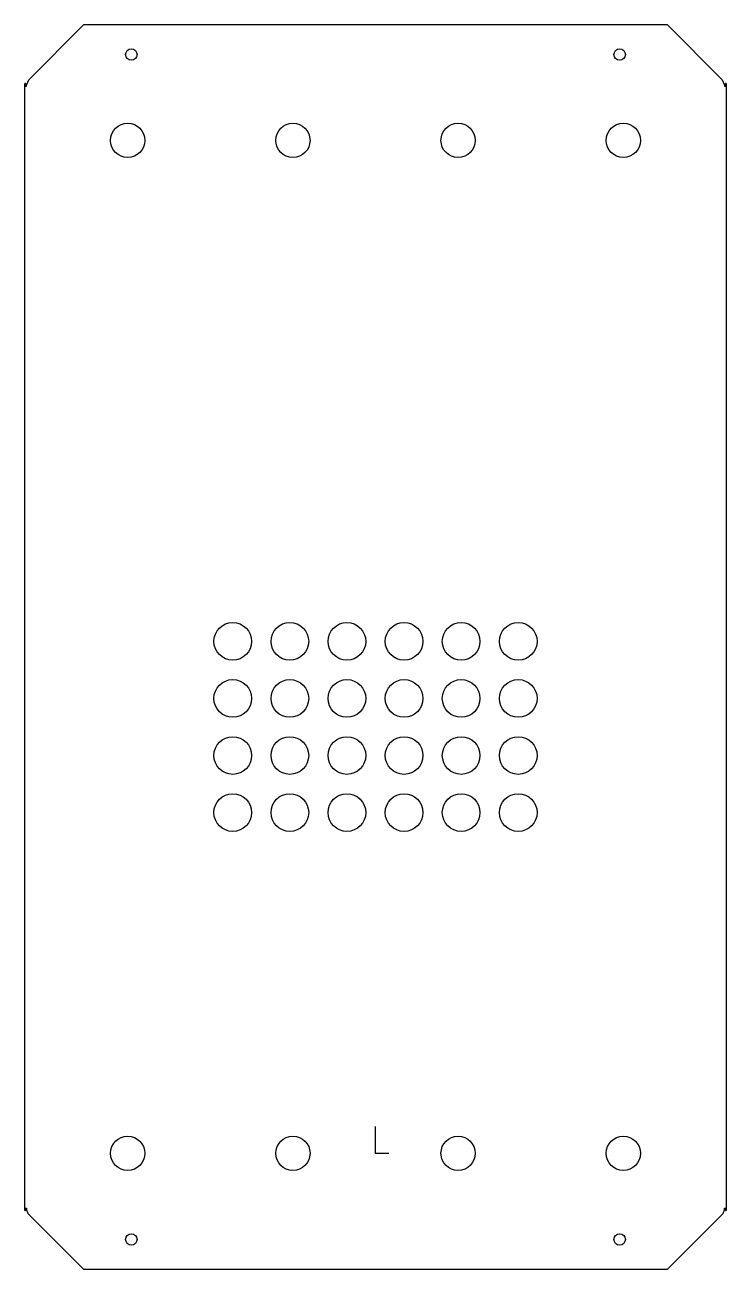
# Model space of a CAD drawing. Header units: millimetres. Extents: x -154 to 154, y -51 to 494.
import ezdxf

# ---------------------------------------------------------------- set-up
doc = ezdxf.new("R2010")
doc.units = ezdxf.units.MM
doc.header["$PDSIZE"] = -1

msp = doc.modelspace()

# ---------------------------------------------------------------- linework, layer by layer
at = {"color": 7, "linetype": 'Continuous', "lineweight": 25}
for p, q in [((-127.79, 494.12), (-151.79, 470.12)), ((127.79, 494.12), (-127.79, 494.12)), ((151.79, 470.12), (127.79, 494.12)), ((-152.79, 467.77), (-151.79, 470.12)), ((151.79, 470.12), (152.79, 467.77)), ((-153.29, 468.52), (-153.5, 468.52)), ((-153.5, -25), (-153.5, 468.52)), ((-153.29, 468.52), (-153.29, 467.27)), ((-153.29, 467.27), (-152.79, 467.27)), ((-152.79, 467.27), (-152.79, 467.77)), ((152.79, 467.77), (152.79, 467.27)), ((152.79, 467.27), (153.29, 467.27)), ((153.29, 467.27), (153.29, 468.52)), ((153.5, 468.52), (153.29, 468.52)), ((153.5, 468.52), (153.5, -25)), ((-153.5, -25), (-153.29, -25)), ((-153.29, -24.01), (-152.79, -24.01)), ((-153.29, -25), (-153.29, -24.01)), ((-152.79, -24.01), (-152.79, -24.51)), ((-152.06, -26.46), (-152.79, -24.51)), ((-152.06, -26.46), (-127.79, -50.72)), ((127.79, -50.72), (152.06, -26.46)), ((152.79, -24.51), (152.06, -26.46)), ((152.79, -24.01), (153.29, -24.01)), ((152.79, -24.51), (152.79, -24.01)), ((153.29, -24.01), (153.29, -25)), ((153.29, -25), (153.5, -25)), ((-127.79, -50.72), (127.79, -50.72))]:
    msp.add_line(p, q, dxfattribs=at)
at = {"color": 7, "linetype": 'Continuous'}
for q in [(0, 11.76), (5.88, 0)]:
    msp.add_line((0, 0), q, dxfattribs=at)
at = {"color": 7, "linetype": 'Continuous', "lineweight": 25}
for centre, radius in [((-106.9, 481.12), 2.5), ((106.9, 481.12), 2.5), ((-108.5, 443.52), 7.5), ((-36.17, 443.52), 7.5), ((36.17, 443.52), 7.5), ((108.5, 443.52), 7.5), ((-62.5, 224.18), 8.25), ((-37.5, 224.18), 8.25), ((-12.5, 224.18), 8.25), ((12.5, 224.18), 8.25), ((37.5, 224.18), 8.25), ((62.5, 224.18), 8.25), ((-62.5, 199.18), 8.25), ((-37.5, 199.18), 8.25), ((-12.5, 199.18), 8.25), ((12.5, 199.18), 8.25), ((37.5, 199.18), 8.25), ((62.5, 199.18), 8.25), ((-62.5, 174.18), 8.25), ((-37.5, 174.18), 8.25), ((-12.5, 174.18), 8.25), ((12.5, 174.18), 8.25), ((37.5, 174.18), 8.25), ((62.5, 174.18), 8.25), ((-62.5, 149.18), 8.25), ((-37.5, 149.18), 8.25), ((-12.5, 149.18), 8.25), ((12.5, 149.18), 8.25), ((37.5, 149.18), 8.25), ((62.5, 149.18), 8.25), ((-108.5, 0), 7.5), ((-36.17, 0), 7.5), ((36.17, 0), 7.5), ((108.5, 0), 7.5), ((-106.9, -37.72), 2.5), ((106.9, -37.72), 2.5)]:
    msp.add_circle(centre, radius, dxfattribs=at)
at = {"color": 7, "linetype": 'Continuous'}
msp.add_point((0, 0), dxfattribs=at)

doc.saveas('drawing.dxf')
